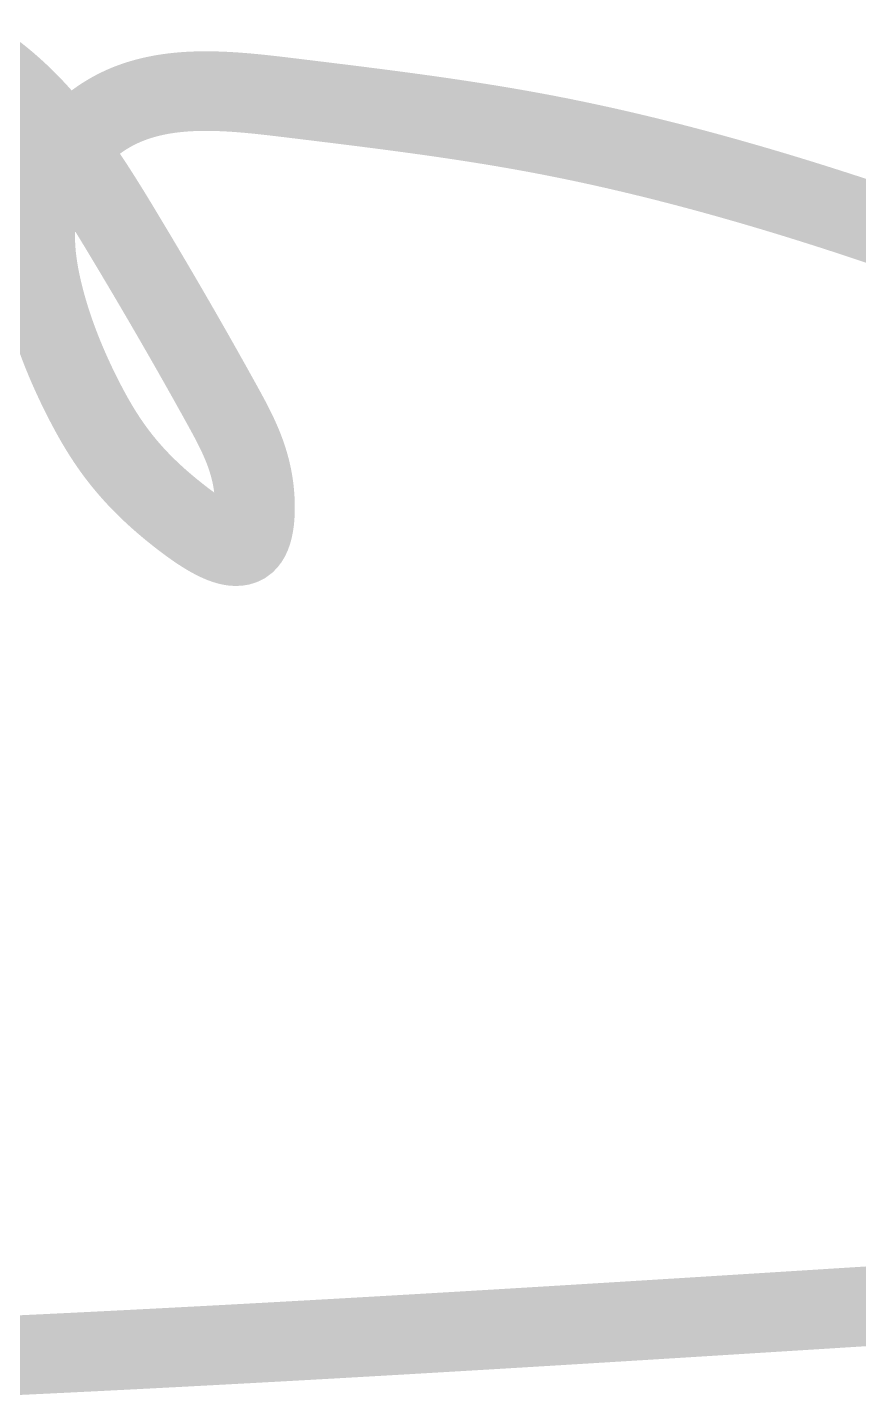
# Model space of a CAD drawing. Header units: millimetres. Extents: x -295047 to 304185, y -728047 to -308748.
# Drawn here: x 125892.3 to 126075, y -332731.6 to -332430.5 of the extents above; entities that cross this region are included whole.
import ezdxf
from ezdxf.enums import TextEntityAlignment as Align

# ---------------------------------------------------------------- set-up
doc = ezdxf.new("R2010")
doc.units = ezdxf.units.MM
doc.header["$MEASUREMENT"] = 0
for name, color, linetype, lineweight in [('ISO', 153, 'Continuous', 13), ('LC ISO', 153, 'Continuous', 13), ('LC Net thay', 7, 'Continuous', 25), ('LC Text1', 3, 'Continuous', 20)]:
    doc.layers.add(name, color=color, linetype=linetype, lineweight=lineweight)
doc.styles.add('Khungten', font='VHAVAN.TTF', dxfattribs={"width": 0.9, "height": 5000})
doc.styles.add('Title', font='VHBLACK.TTF', dxfattribs={"width": 0.8})

# ---------------------------------------------------------------- blocks, each defined once
blk = doc.blocks.new('Mr. Giang')
at = {"layer": 'LC ISO', "const_width": 50}
for points in [[(1519.197276664986, 626.4368896248054), (1520.694696424923, 625.3605178184498), (1522.178984031619, 624.2699826963546), (1523.650301469365, 623.1654772100501), (1525.108810722445, 622.0471943110822), (1526.554673775147, 620.9153269509809), (1527.988052611754, 619.7700680812777), (1529.409109216558, 618.6116106535026), (1530.818005573843, 617.4401476192161), (1532.214903667896, 616.2558719299191), (1533.599965483002, 615.0589765371724), (1534.973353003449, 613.8496543924912), (1536.335228213522, 612.6280984474215), (1537.685753097508, 611.394501653479), (1539.025089639694, 610.1490569622242), (1540.353399824366, 608.8919573251874), (1541.670845635813, 607.6233956938845), (1542.977589058313, 606.3435650198624), (1544.273792076165, 605.0526582546638), (1545.559616673647, 603.7508683498068), (1546.835224835043, 602.4383882568225), (1548.100778544649, 601.1154109272686), (1549.356439786742, 599.7821293126638), (1550.602370545614, 598.4387363645371), (1551.838732805549, 597.0854250344346), (1553.065688550837, 595.7223882738865), (1554.28339976576, 594.3498190344242), (1555.492028434605, 592.967910267593), (1556.69173654166, 591.5768549249083), (1557.882686071212, 590.1768459579162), (1559.065039007549, 588.7680763181611), (1560.238957334951, 587.3507389571605), (1561.404603037712, 585.9250268264586), (1562.56213810011, 584.4911328775729), (1563.711724506441, 583.0492500620612), (1564.853524240984, 581.5995713314414), (1565.987699288028, 580.1422896372585), (1567.114411631863, 578.6775979310423), (1568.233823256769, 577.2056891643249), (1569.346096147035, 575.7267562886514), (1570.451392286948, 574.2409922555369), (1571.549873660797, 572.748590016542), (1572.641702252864, 571.2497425231684), (1573.727040047436, 569.7446427269763), (1574.806049028802, 568.2334835794809), (1575.878891181246, 566.716458032243), (1576.945728489058, 565.1937590367779), (1578.00672293652, 563.6655795446172), (1579.06203650792, 562.1321125073059), (1580.111831187545, 560.5935508763603), (1581.156268959682, 559.0500876033398), (1582.195511808616, 557.5019156397759), (1583.229721718633, 555.9492279371843), (1584.259060674022, 554.3922174471104), (1585.283690659069, 552.8310771210846), (1586.30377365806, 551.2659999106525), (1587.319471655277, 549.6971787673308), (1588.330946635013, 548.1248066426642), (1589.338360581551, 546.5490764881833), (1590.341875479176, 544.9701812554347), (1591.341653312182, 543.388313895947), (1592.337856064843, 541.8036673612385), (1593.330645721457, 540.2164346028676), (1594.320184266306, 538.6268085723509), (1595.306633683673, 537.0349822212197), (1596.290155957851, 535.4411485010332), (1597.270913073124, 533.8455003633078), (1598.249067013777, 532.2482307595744), (1599.224779764093, 530.6495326413783), (1600.198213308365, 529.0495989602357), (1601.169529630879, 527.4486226677059), (1602.138890715919, 525.8467967153202), (1603.106458547769, 524.2443140545952), (1604.072395110721, 522.6413676370753), (1605.036862389057, 521.0381504142917), (1605.926793630472, 519.5568221229369), (1606.962000939723, 517.8316389669209), (1607.922809191562, 516.2285420870564), (1608.882435312479, 514.6255823968484), (1609.840867505131, 513.0227776077747), (1610.798093972176, 511.4201454313425), (1611.75410291627, 509.8177035790298), (1612.70888254007, 508.2154697623295), (1613.662421046234, 506.6134616927341), (1614.61470663741, 505.0116970817231), (1615.565727516267, 503.4101936408164), (1616.515471885451, 501.8089690814643), (1617.463927947621, 500.2080411151887), (1618.411083905436, 498.6074274534675), (1619.356927961547, 497.0071458077941), (1620.301448318615, 495.4072138896457), (1621.244633179292, 493.8076494105306), (1622.186470746241, 492.2084700819404), (1623.126949222116, 490.609693615354), (1624.066056809567, 489.0113377222648), (1625.003781711258, 487.413420114179), (1625.940112129841, 485.8159585025609), (1626.875036267973, 484.218970598918), (1627.808542328312, 482.6224741147274), (1628.740618513511, 481.0264867614978), (1629.671253026228, 479.4310262507071), (1630.600434069122, 477.8361102938472), (1631.528149844845, 476.2417566024117), (1632.454388556055, 474.6479828878933), (1633.379138405411, 473.0548068617694), (1634.302387595562, 471.4622462355489), (1635.224124329176, 469.8703187207227), (1636.144336808895, 468.2790420287561), (1637.063013237386, 466.6884338711553), (1637.980141817301, 465.0985119594283), (1638.895710751298, 463.5092940050383), (1639.809708242029, 461.9207977194787), (1640.722122492154, 460.3330408142562), (1641.632941704335, 458.7460410008632), (1642.542154081217, 457.1598159907646), (1643.44974782546, 455.5743834954671), (1644.355711139725, 453.9897612264631), (1645.260032226665, 452.4059668952456), (1646.162699288933, 450.8230182132934), (1647.063700529191, 449.2409328920983), (1647.963024150091, 447.6597286431685), (1648.860658354294, 446.0794231779813), (1649.756591344451, 444.5000342080156), (1650.650811323223, 442.9215794447785), (1651.543306493263, 441.3440765997628), (1652.434065057226, 439.767543384447), (1653.323075217772, 438.1919975103382), (1654.210325177557, 436.6174566888995), (1655.095803139233, 435.0439386316391), (1655.979497305462, 433.4714610500641), (1656.861395878896, 431.9000416556231), (1657.741487062193, 430.3296981598533), (1658.61975905801, 428.760448274203), (1659.496200068999, 427.1923097101952), (1660.370798297826, 425.6253001793062), (1661.243541947134, 424.0594373930164), (1662.114419219591, 422.4947390628463), (1662.983418317845, 420.9312229002456), (1663.850527444562, 419.3689066167498), (1664.715734802384, 417.8078079238099), (1665.579028593982, 416.2479445329457), (1666.714209776401, 414.1934126199679), (1667.299767563013, 413.1319416083433), (1668.156398795847, 411.5751490692816), (1669.009134714617, 410.0179775957045), (1669.856813127312, 408.4594428565308), (1670.698271841904, 406.898560520652), (1671.53234866637, 405.3343462569596), (1672.357881408688, 403.7658157343444), (1673.173707876838, 402.1919846217115), (1673.978665878797, 400.6118685879518), (1674.771593222541, 399.0244833019714), (1675.551327716044, 397.4288444326471), (1676.316707167289, 395.8239676488689), (1677.066569384249, 394.2088686195581), (1677.799752174907, 392.5825630136046), (1678.515093347236, 390.9440664999001), (1679.211430709212, 389.2923947473212), (1679.887602068819, 387.6265634248018), (1680.542445234028, 385.9455882012044), (1681.174798012817, 384.2484847454348), (1681.783498213169, 382.534268726398), (1682.367383643055, 380.8019558129707), (1682.925292110458, 379.0505616740726), (1683.45606142335, 377.2791019785811), (1683.958529389711, 375.4865923954013), (1684.431533817518, 373.6720485934241), (1684.873912514749, 371.8344862415406), (1685.284503289386, 369.9729210086556), (1685.662143949397, 368.0863685636618), (1686.005672302764, 366.173844575449), (1686.313926157467, 364.234364712923), (1686.585743321481, 362.2669446449747), (1686.819961602783, 360.2706000404955), (1687.015418809347, 358.2443465683765), (1687.170952749159, 356.1871998975373), (1687.295685843655, 353.8603755561825), (1687.357231378094, 351.9782428984325), (1687.382824979758, 349.8393588608556), (1687.357835177313, 347.6973204432222), (1687.277914349826, 345.5679285255692), (1687.138714876349, 343.466983987921), (1686.935889135944, 341.4102877103147), (1686.665089507676, 339.4136405728019), (1686.321968370595, 337.4928434553927), (1685.902178103765, 335.6636972381386), (1685.401371086244, 333.9420028010628), (1684.815199697092, 332.3435610242034), (1684.139316315368, 330.8841727875979), (1683.369373320137, 329.5796389712835), (1682.501023090448, 328.4457604552845), (1681.914527889183, 327.838407212345), (1680.456160767978, 326.742609569184), (1679.284813883684, 326.1720398374735), (1678.021712935886, 325.7782589825484), (1676.672598847597, 325.5531217480709), (1675.243212541811, 325.488482877706), (1673.739294941543, 325.5761971151008), (1672.166586969797, 325.8081192039338), (1670.530829549574, 326.1761038878396), (1668.837763603881, 326.6720059104812), (1667.093130055724, 327.287680015537), (1665.302669828113, 328.0149809466545), (1663.472123844047, 328.8457634474834), (1661.607233026535, 329.7718822617015), (1659.713738298585, 330.7851921329569), (1657.797380583198, 331.8775478049139), (1655.863900803383, 333.0408040212349), (1653.91903988214, 334.2668155255548), (1651.968538742483, 335.5474370615655), (1650.018138307413, 336.874523372916), (1648.073579499929, 338.2399292032559), (1646.14060324305, 339.6355092962468), (1644.224950459775, 341.0531183955671), (1642.332362073109, 342.4846112448516), (1640.468579006055, 343.9218425877636), (1639.488213600718, 344.6879848697622), (1636.847016673202, 346.7854054181922), (1635.091411100761, 348.2077595348992), (1633.371736818696, 349.6242217978931), (1631.687313898165, 351.035140672741), (1630.037462410304, 352.4408646249688), (1628.421502426276, 353.8417421201424), (1626.838754017223, 355.2381216238169), (1625.2885372543, 356.6303516015442), (1623.770172208656, 358.0187805188781), (1622.28297895144, 359.4037568413723), (1620.826277553804, 360.785629034565), (1619.399388086895, 362.1647455640244), (1618.00163062187, 363.5414548953032), (1616.632325229876, 364.9161054939552), (1615.290791982061, 366.2890458255337), (1613.976350949576, 367.6606243555775), (1612.688322203571, 369.0311895496397), (1611.426025815204, 370.401089873302), (1610.188781855615, 371.7706737920898), (1608.975910395957, 373.140289771556), (1607.786731507381, 374.5102862772686), (1606.620565261044, 375.8810117747797), (1605.476731728084, 377.25281472963), (1604.354550979661, 378.6260436073708), (1603.253343086919, 380.0010468735717), (1602.172428121013, 381.3781729937704), (1601.111126153096, 382.7577704335342), (1600.068757254307, 384.1401876583892), (1599.044641495806, 385.5257731339308), (1598.038098948742, 386.9148753256687), (1597.048449684263, 388.307842699186), (1596.075013773519, 389.7050237200211), (1595.117111287663, 391.1067668537272), (1594.174062297841, 392.513420565858), (1593.245186875208, 393.9253333219663), (1592.329805090913, 395.3428535876052), (1591.427237016104, 396.7663298283436), (1590.536802721936, 398.1961105097041), (1589.657822279554, 399.6325440972707), (1588.789615760113, 401.0759790565664), (1587.931503234758, 402.5267638531746), (1587.082804774645, 403.9852469526185), (1586.242840450922, 405.4517768204664), (1585.410930334739, 406.9267019222863), (1584.586394497242, 408.410370723588), (1583.768553009591, 409.9031316899676), (1582.956725942928, 411.4053332869647), (1582.150233368408, 412.9173239801177), (1581.348395357178, 414.4394522349945), (1580.35615963957, 416.3480810129298), (1579.756032682534, 417.5154768662356), (1578.964879319972, 419.0696651851836), (1578.177354015312, 420.6344470594968), (1577.393741234032, 422.2096367769761), (1576.614325441597, 423.7950486253947), (1575.839391103485, 425.3904968925689), (1575.069222685167, 426.9957958662857), (1574.304104652114, 428.6107598343474), (1573.544321469807, 430.2352030845542), (1572.790157603704, 431.8689399046809), (1572.041897519292, 433.5117845825563), (1571.299825682041, 435.1635514059534), (1570.564226557414, 436.8240546626606), (1569.835384610892, 438.4931086404934), (1569.113584307953, 440.1705276272524), (1568.399110114059, 441.856125910712), (1567.692246494687, 443.5497177786877), (1566.993277915312, 445.2511175189665), (1566.302488841407, 446.9601394193498), (1565.620163738439, 448.6765977676259), (1564.946587071888, 450.4003068515953), (1564.282043307224, 452.1310809590602), (1563.626816909915, 453.8687343778082), (1562.981192345442, 455.6130813956404), (1562.345454079275, 457.3639363003584), (1561.719886576882, 459.1211133797353), (1561.10477430374, 460.8844269215875), (1560.500401725325, 462.6536912137156), (1559.907053307103, 464.4287205439083), (1559.325013514553, 466.2093291999515), (1558.754566813143, 467.9953314696618), (1558.19599766835, 469.7865416408267), (1557.649590545642, 471.5827740012333), (1557.115629910495, 473.3838428386829), (1556.594400228382, 475.1895624409775), (1556.086185964776, 476.9997470959186), (1555.591271585146, 478.8142110912793), (1555.10994155497, 480.6327687148753), (1554.64248033972, 482.4552342545083), (1554.189172404864, 484.2814219979516), (1553.695305796884, 486.3450761357754), (1553.326234325605, 487.944203913511), (1552.917804901213, 489.780289917531), (1552.526022161307, 491.6190618846641), (1552.151894575875, 493.460177400045), (1551.796430614899, 495.303294048794), (1551.460638748361, 497.1480694160762), (1551.145527446248, 498.9941610870261), (1550.852105178537, 500.8412266467653), (1550.581380415219, 502.6889236804572), (1550.334361626275, 504.5369097732373), (1550.11205728169, 506.3848425102405), (1549.915475851445, 508.2323794766025), (1549.745625805527, 510.0791782574727), (1549.603515613917, 511.924896438001), (1549.490153746601, 513.7691916032933), (1549.406548673558, 515.6117213385294), (1549.353708864776, 517.4521432288141), (1549.332642790242, 519.2901148593264), (1549.344358919933, 521.1252938151731), (1549.389865723834, 522.9573376815038), (1549.470171671929, 524.7859040434539), (1549.586285234204, 526.6106504861866), (1549.739214880643, 528.4312345948234), (1549.929969081225, 530.2473139544998), (1550.159556305941, 532.0585461503792), (1550.428985024767, 533.8645887675685), (1550.739263707691, 535.6650993912315), (1551.091400824698, 537.4597356065034), (1551.486404845771, 539.248154998534), (1551.82375451813, 540.6340087783035), (1552.408494590347, 542.8048442694217), (1552.935381161323, 544.5719107219502), (1553.505133710652, 546.3304464908034), (1554.11694533117, 548.079684337471), (1554.770009115701, 549.8188570234154), (1555.463518157081, 551.5471973101405), (1556.19666554814, 553.2639379591228), (1556.968644381712, 554.9683117318368), (1557.778647750628, 556.6595513897735), (1558.625868747722, 558.3368896944226), (1559.509500465819, 559.9995594072459), (1560.42873599775, 561.6467932897342), (1561.38276843635, 563.2778241033623), (1562.370790874452, 564.8918846096351), (1563.391996404888, 566.4882075700282), (1564.445578120488, 568.0660257460031), (1565.530729114078, 569.6245718990649), (1566.646642478494, 571.1630787906743), (1567.792511306569, 572.6807791823367), (1568.967528691137, 574.1769058355262), (1570.170887725022, 575.6506915117204), (1571.401781501058, 577.1013689724091), (1572.659403112079, 578.5281709790672), (1573.942945650913, 579.9303302931862), (1575.251602210396, 581.3070796762408), (1576.584565883353, 582.6576518897075), (1577.941029762621, 583.9812796950755), (1579.320186941031, 585.277195853836), (1580.721230511408, 586.5446331274507), (1582.143353566592, 587.7828242774226), (1583.585749199413, 588.9910020652287), (1585.047610502696, 590.1683992523449), (1586.528130569281, 591.3142486002603), (1588.026502491992, 592.4277828704521), (1589.541919363663, 593.508234824395), (1591.073574277128, 594.5548372235942), (1592.620660325217, 595.5668228295106), (1594.182370600763, 596.5434244036344), (1595.619798618496, 597.4032178858135), (1597.346554785924, 598.3876966052974), (1598.94801661979, 599.2553048885359), (1600.562030325143, 600.0872865208835), (1602.18834246752, 600.884228315768), (1603.826699612464, 601.6467170866301), (1605.476848325513, 602.3753396469281), (1607.138535172209, 603.0706828100883), (1608.811506718095, 603.7333333895674), (1610.495509528713, 604.3638781988068), (1612.190290169597, 604.962904051235), (1613.895595206297, 605.5309977603072), (1615.611171204347, 606.0687461394514), (1617.336764729291, 606.5767360021389), (1619.07212234667, 607.0555541617966), (1620.816990622026, 607.5057874318513), (1622.571116120896, 607.9280226257761), (1624.334245408828, 608.3228465569955), (1626.106125051354, 608.6908460389539), (1627.886501614025, 609.0326078851058), (1629.675121662373, 609.3487189088803), (1631.47173176194, 609.6397659237186), (1633.276078478276, 609.9063357430912), (1635.087908376911, 610.1490151803971), (1636.906968023392, 610.3683910491216), (1638.733003983261, 610.5650501626772), (1640.565762822052, 610.7395793345211), (1642.404991105315, 610.8925653780941), (1644.250435398583, 611.0245951068396), (1646.101842267402, 611.1362553341985), (1647.958958277315, 611.2281328736269), (1649.821529993853, 611.3008145385393), (1651.689303982569, 611.3548871424046), (1653.562026808995, 611.390937498652), (1655.439445038679, 611.4095524207366), (1657.321305237157, 611.4113187220867), (1659.207353969969, 611.3968232161437), (1661.097337802663, 611.3666527163787), (1662.991003300775, 611.3213940362041), (1664.888097029846, 611.2616339890774), (1666.788365555414, 611.1879593884403), (1668.691555443025, 611.1009570477195), (1670.597413258222, 611.0012137803858), (1672.505685566537, 610.8893163998682), (1674.416118933519, 610.7658517196071), (1676.328459924707, 610.6314065530446), (1678.242455105643, 610.4865677136372), (1680.157851041865, 610.331922014813), (1682.074394298918, 610.1680562700271), (1683.991831442336, 609.9955572927088), (1685.909909037664, 609.8150118962988), (1687.828373650448, 609.6270068942677), (1689.746971846221, 609.4321291000292), (1691.665450190531, 609.2309653270388), (1693.583555248913, 609.0241023887397), (1695.501033586909, 608.8121270985587), (1697.417631770063, 608.5956262699667), (1699.333096363912, 608.3751867163912), (1701.247173934004, 608.1513952512737), (1703.159611045873, 607.9248386880706), (1705.070154265065, 607.6961038402103), (1706.978550157111, 607.4657775211342), (1708.884545287565, 607.2344465442984), (1711.426579375722, 606.9248619724262), (1712.688333531522, 606.7710874488148), (1714.5858121296, 606.5398151384131), (1716.480353685975, 606.3088483192355), (1718.371991682733, 606.0781505819186), (1720.260759601972, 605.8476855171555), (1722.146690925787, 605.6174167155812), (1724.029819136265, 605.3873077678757), (1725.910177715501, 605.1573222646884), (1727.787800145593, 604.9274237966983), (1729.662719908634, 604.6975759545699), (1731.534970486711, 604.4677423289536), (1733.404585361923, 604.2378865105136), (1735.271598016359, 604.0079720899148), (1737.136041932114, 603.7779626578213), (1738.997950591288, 603.5478218049116), (1740.857357475962, 603.3175131218227), (1742.714296068239, 603.0870001992319), (1744.568799850212, 602.8562466278045), (1746.420902303969, 602.6252159982055), (1748.270636911605, 602.3938719010841), (1750.118037155216, 602.1621779271054), (1751.963136516896, 601.9300976669472), (1753.805968478731, 601.6975947112619), (1755.64656652282, 601.464632650712), (1757.484964131259, 601.231175075962), (1759.321194786135, 600.9971855776778), (1761.155291969543, 600.7626277465231), (1762.987289163583, 600.5274651731618), (1764.817219850341, 600.2916614482592), (1766.645117511911, 600.0551801624649), (1768.471015630387, 599.8179849064588), (1770.294947687864, 599.5800392708902), (1772.116947166435, 599.3413068464231), (1773.937047548194, 599.101751223737), (1775.755282315232, 598.8613359934823), (1777.571684949642, 598.6200247463235), (1779.386288933517, 598.3777810729102), (1781.199127748959, 598.1345685639353), (1783.010234878051, 597.8903508100498), (1784.819643802889, 597.6450914019035), (1786.627388005564, 597.3987539301615), (1788.433500968178, 597.1513019855158), (1790.238016172817, 596.9026991585886), (1792.040967101576, 596.6529090400727), (1793.842387236548, 596.401895220619), (1795.642310059828, 596.1496212909058), (1797.440769053509, 595.8960508415682), (1799.237797699681, 595.6411474632869), (1801.033429480443, 595.3848747467241), (1802.827697877884, 595.127196282546), (1804.620636374096, 594.8680756614172), (1806.41227845118, 594.607476473986), (1808.202657591217, 594.3453623109197), (1809.991807276315, 594.0816967628941), (1811.779760988555, 593.8164434205614), (1813.56655221004, 593.5495658745997), (1815.352214422855, 593.2810277156448), (1817.136781109097, 593.0107925343909), (1818.92028575086, 592.738823921472), (1820.702761830238, 592.4650854675829), (1822.484242829325, 592.1895407633579), (1824.264762230208, 591.9121533994776), (1826.044353514988, 591.6328869665904), (1827.823050165752, 591.3517050553767), (1829.600885664597, 591.0685712564857), (1831.377893493619, 590.7834491605815), (1833.154107134906, 590.4963023583441), (1834.92956007055, 590.2070944404088), (1836.704285782651, 589.915788997469), (1838.478317753301, 589.6223496201592), (1840.251689464589, 589.3267398991748), (1842.024434398613, 589.0289234251495), (1843.796586037464, 588.7288637887634), (1845.568177863232, 588.4265245806669), (1847.339243358018, 588.1218693915378), (1849.109816003909, 587.8148618120265), (1850.879929283, 587.505465432798), (1852.649616677385, 587.1936438445164), (1854.418911669158, 586.8793606378608), (1856.187847740414, 586.5625794034811), (1857.956458373242, 586.2432637320273), (1859.724777049734, 585.9213772141788), (1861.492837251991, 585.5968834405996), (1863.2606724621, 585.2697460019547), (1865.028316162158, 584.9399284888934), (1866.795801834255, 584.6073944920811), (1867.746082426638, 584.4274633343955), (1870.33041500684, 583.9340561513202), (1872.097559490435, 583.5932476274763), (1873.864594755483, 583.2496938760153), (1875.631519715531, 582.9034059604296), (1877.398333284128, 582.5543949441808), (1879.165034374824, 582.2026718907609), (1880.931621901174, 581.8482478636604), (1882.698094776722, 581.4911339263576), (1884.464451915016, 581.1313411423289), (1886.230692229609, 580.7688805750659), (1887.996814634058, 580.4037632880593), (1889.762818041898, 580.0360003447729), (1891.52870136669, 579.665602808697), (1893.294463521977, 579.292581743324), (1895.060103421315, 578.9169482121301), (1896.82561997825, 578.5387132786072), (1898.591012106328, 578.1578880062182), (1900.356278719104, 577.7744834584537), (1902.121418730127, 577.3885106988059), (1903.886431052949, 576.9999807907652), (1905.651314601115, 576.6089047977807), (1907.416068288174, 576.215293783373), (1909.180691027678, 575.819158811004), (1910.945181733178, 575.4205109441502), (1912.709539318223, 575.0193612463186), (1914.473762696363, 574.6157207809854), (1916.237850781144, 574.209600611614), (1918.001802486122, 573.8010118017091), (1919.765616724841, 573.3899654147492), (1921.529292410853, 572.9764725142097), (1923.292828457709, 572.560544163583), (1925.056223778954, 572.1421914263321), (1926.819477288142, 571.7214253659765), (1928.582587898823, 571.2982570459642), (1930.345554524544, 570.872697529802), (1932.108376078855, 570.4447578809516), (1933.871051475311, 570.0144491629187), (1935.633579627453, 569.581782439167), (1937.395959448839, 569.1467687732015), (1939.158189853013, 568.7094192284851), (1940.920269753526, 568.2697448685092), (1942.68219806393, 567.8277567567504), (1944.443973697769, 567.3834659566862), (1946.205595568599, 566.9368835318226), (1947.96706258997, 566.4880205456359), (1949.728373675424, 566.0368880615897), (1951.489527738519, 565.5834971431889), (1953.250523692798, 565.1278588539112), (1955.011360451816, 564.6699842572332), (1956.772036929122, 564.2098844166464), (1958.532552038265, 563.7475703956277), (1960.292904692792, 563.2830532576545), (1962.053093806254, 562.8163440662181), (1963.813118292205, 562.3474538848095), (1965.572977064187, 561.876393776892), (1967.332669035756, 561.4031748059708), (1969.092193120459, 560.9278080355091), (1970.851548231848, 560.4503045289978), (1972.610733283469, 559.9706753499288), (1974.369747188872, 559.4889315617645), (1976.128588861612, 559.0050842280102), (1977.887257215233, 558.5191444121294), (1979.645751163286, 558.0311231776277), (1981.404069619322, 557.5410315879674), (1983.16221149689, 557.0488807066401), (1984.920175709542, 556.554681597137), (1986.677961170821, 556.0584453229214), (1988.435566794285, 555.5601829474838), (1990.192991493479, 555.0599055343307), (1991.950234181953, 554.55762414691), (1993.707293773258, 554.0533498487277), (1995.464169180941, 553.5470937032462), (1997.220859318557, 553.0388667739712), (1998.977363099649, 552.5286801243807), (2000.733679437773, 552.0165448179505), (2002.489807246473, 551.5024719181583), (2004.245745439302, 550.9864724885099), (2006.001492929807, 550.4685575924534), (2007.757048631544, 549.9487382935085), (2009.512411458056, 549.4270256551389), (2011.267580322897, 548.9034307408349), (2013.02255413961, 548.3779646140604), (2014.777331821756, 547.8506383383342), (2016.531912282872, 547.321462977106), (2018.286294436518, 546.7904495938656), (2020.040477196238, 546.2576092521203), (2021.794459475584, 545.7229530153172), (2023.548240188106, 545.1864919469772), (2025.301818247349, 544.6482371105486), (2027.055192566869, 544.1081995695221), (2028.808362060214, 543.5663903874042), (2030.561325640934, 543.0228206276568), (2032.314082222572, 542.4775013537582), (2034.066630718685, 541.9304436292132), (2035.818970042824, 541.3816585174845), (2037.571099108533, 540.8311570820783), (2039.323016829366, 540.2789503864421), (2041.074722118868, 539.7250494940974), (2042.826213890592, 539.1694654684911), (2044.577491058089, 538.6122093731443), (2046.328552534906, 538.0532922715046), (2048.079397234594, 537.4927252270784), (2049.830024070704, 536.9305193033421), (2051.580431956781, 536.3666855637732), (2053.330619806378, 535.8012350718632), (2055.080586533046, 535.2341788910888), (2056.830331050331, 534.6655280849418), (2058.579852271786, 534.0952937168839), (2060.329149110958, 533.5234868504223), (2062.078220481401, 532.9501185490326), (2063.827065296662, 532.3751998762074), (2065.575682470288, 531.7987418953942), (2067.324070915834, 531.220755670128), (2069.072229546846, 530.6412522638423), (2070.820157276874, 530.0602427400579), (2072.567853019469, 529.4777381622367), (2074.315315688178, 528.893749593856), (2076.062544196554, 528.3082880984219), (2077.809537458145, 527.7213647394115), (2079.556294386502, 527.1329905802866), (2081.30281389517, 526.543176684554), (2083.049094897709, 525.9519341156896), (2084.795136307657, 525.3592739371718), (2086.540937038571, 524.7652072124911), (2088.286496004001, 524.169745005139), (2090.031812117489, 523.5728983785639), (2091.776884292593, 522.9746783962862)], [(1516.782666470073, -183.8810769717384), (1527.664409914632, -183.375346389701), (1538.548901309761, -182.862569013465), (1549.436013152048, -182.3428871886863), (1560.325617938081, -181.816443261021), (1571.217588164447, -181.2833795761107), (1582.111796327736, -180.7438384796114), (1593.008114924534, -180.1979623171792), (1603.906416451431, -179.6458934344409), (1614.806573405018, -179.0877741770673), (1625.708458281879, -178.5237468907144), (1636.611943578606, -177.9539539210091), (1647.51690179178, -177.3785376136075), (1658.423205417999, -176.7976403141656), (1669.330726953845, -176.211404368325), (1680.239338895906, -175.6199721217563), (1691.148913740773, -175.0234859200864), (1702.059323985035, -174.4220881089714), (1712.970442125279, -173.8159210340673), (1723.88214065809, -173.2051270410302), (1734.79429208006, -172.5898484754871), (1745.70676888778, -171.9702276831085), (1756.619443577831, -171.3464070095361), (1767.532188646805, -170.7185288004111), (1778.444876591289, -170.0867354014044), (1789.357379907877, -169.4511691581429), (1800.269571093148, -168.8119724162971), (1811.181322643697, -168.1692875215085), (1822.092507056113, -167.5232568194187), (1833.002996826977, -166.8740226556984), (1843.912664452884, -166.2217273759743), (1854.821382430422, -165.5665133259026), (1865.729023256175, -164.9085228511394), (1876.635459426732, -164.2478982973407), (1887.540563438684, -163.5847820101335), (1898.44420778862, -162.9193163351883), (1909.346264973126, -162.2516436181613), (1920.246607488789, -161.5819062046794), (1931.145107832202, -160.9102464403986), (1942.041638499948, -160.2368066709751), (1952.936071988617, -159.5617292420502), (1963.828280794798, -158.8851564992947), (1974.718137415079, -158.2072307883354), (1985.605514346051, -157.5280944548285), (1996.490284084295, -156.84788984443), (2007.372319126407, -156.1667593027814), (2018.251491968971, -155.4848451755388), (2029.127675108575, -154.8022898083582), (2040.000741041811, -154.1192355468811), (2050.870562265263, -153.4358247367491), (2061.73701127552, -152.7521997236327), (2069.156364800001, -152.2852607999957), (2083.459375833572, -151.3848805354501), (2094.315357423839, -150.7014850539708)]]:
    blk.add_lwpolyline(points, dxfattribs=at)
blk = doc.blocks.new('lcdi fix')
at = {"layer": 'ISO', "xscale": 0.5000000104764112, "yscale": 0.5000000104764112, "zscale": 0.5000000104764112}
blk.add_blockref('Mr. Giang', (37323.95871572063, -842.8218409128203), dxfattribs=at)
at = {"color": 7, "style": 'Khungten', "width": 0.8}
for tag, p in [('REVISION', (39498.75262445212, -10746.30395446718)), ('NGAYHT', (39546.07413610817, -11609.37091637403))]:
    blk.add_attdef(tag, text='', height=199.998925739526, dxfattribs=at).set_placement(p, align=Align.CENTER)
at = {"layer": 'LC Text1', "style": 'Title', "width": 1.485915225563207}
for tag, p, p2 in [('TENBANVE1', (36912.6576448679, -8885.760238945484), (40339.14494544267, -8885.760238945484)), ('TENBANVE2', (36912.6576448679, -9562.4655643329), (40339.14494544267, -9562.4655643329))]:
    blk.add_attdef(tag, text='', height=249.9999935159642, dxfattribs=at).set_placement(p, p2, align=Align.FIT)
at = {"layer": 'LC Text1', "style": 'Title', "width": 0.7}
blk.add_attdef('SOBANVE', text='', height=249.9999935159642, dxfattribs=at).set_placement((39561.98223525287, -13896.18071823567), align=Align.CENTER)

msp = doc.modelspace()

# ---------------------------------------------------------------- block references
at = {"layer": 'LC Net thay', "xscale": 0.7000000000000526, "yscale": 0.7000000000000526, "zscale": 0.7000000000000526}
msp.add_blockref('lcdi fix', (99224.99338847432, -332068.5001601332, 11.83332202473382), dxfattribs=at)

doc.saveas('drawing.dxf')
